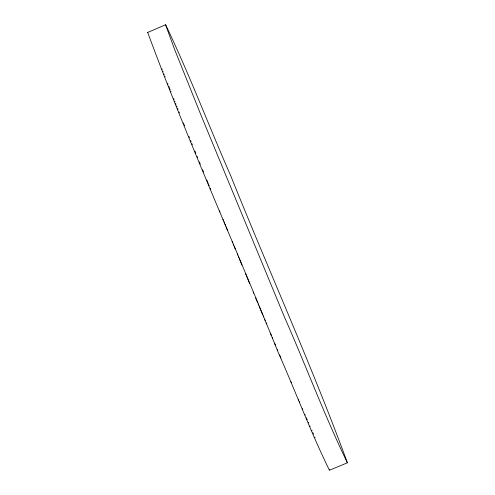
<?xml version="1.0" encoding="UTF-8"?>
<svg xmlns="http://www.w3.org/2000/svg" width="495" height="495" viewBox="0 0 495 495"><rect width="100%" height="100%" fill="white"/><g stroke="black" fill="none" stroke-linecap="round" stroke-linejoin="round"><path stroke-width="0.74" d="M147.609 32.206C187.19 139.559 234.779 244.697 277.565 350.868L278.085 352.094C295.453 391.304 310.582 431.739 329.423 470.25L347.391 462.794C311.899 365.954 269.144 271.6 230.763 175.867C208.772 125.761 189.251 74.046 165.615 24.762L147.819 32.404M165.578 24.75L174.593 49.358L201.477 116.344L284.377 316.893C305.718 365.279 324.355 415.225 347.391 462.794M314.925 437.178L315.105 437.586M312.933 432.704L313.143 433.187M313.354 433.657L313.558 434.121M311.825 430.198L312.048 430.712M309.901 425.824L310.148 426.393M308.342 422.247L308.608 422.86M306.399 417.774L306.683 418.436M306.968 419.086L307.247 419.729M304.926 414.377L305.223 415.07M299.444 401.655L299.791 402.454M302.439 408.616L302.761 409.359M298.405 399.23L298.757 400.04M290.942 381.744L291.338 382.666M274.589 343.103L275.511 345.287M277.336 349.612L277.788 350.683M279.576 354.927L280.906 358.071M263.142 315.86L263.631 317.029M264.608 319.362L265.097 320.519M266.069 322.833L266.551 323.984M270.381 333.098L271.322 335.344M272.262 337.578L272.733 338.691M253.168 292.013L253.675 293.219M255.692 298.046L256.193 299.252M256.695 300.453L257.697 302.847M258.192 304.041L258.693 305.229M259.188 306.424L260.184 308.793M260.679 309.981L261.174 311.163M261.669 312.339L262.653 314.69M237.303 253.91L237.817 255.154M238.336 256.391L238.85 257.629M239.363 258.866L241.931 265.048M245.526 273.679L246.04 274.911M246.547 276.142L247.061 277.367M247.574 278.592L249.61 283.493M225.027 224.272L225.534 225.497M226.042 226.729L227.57 230.416M232.167 241.529L232.681 242.767M233.195 244.004L233.708 245.242M234.222 246.479L235.249 248.96M224.012 221.822L224.52 223.047M219.483 210.851L219.984 212.064M223.004 219.372L223.505 220.597M210.14 188.162L210.623 189.331M202.579 169.736L203.507 171.994M206.792 180.007L208.222 183.484M208.698 184.647L209.175 185.817M197.14 156.445L197.585 157.534M199.38 161.921L200.289 164.136M194.943 151.062L195.816 153.203M191.942 143.692L192.363 144.738M189.028 136.533L189.437 137.542M190.68 140.599L191.101 141.626M183.49 122.896L183.874 123.837M184.258 124.783L184.647 125.736M179.085 111.988L179.444 112.866M176.672 105.986L177.006 106.827M177.693 108.523L178.039 109.383M175.669 103.498L176.003 104.321M173.739 98.684L174.054 99.476M174.692 101.067L175.02 101.871M170.726 91.148L171.016 91.872M169.878 89.007L170.156 89.713M169.321 87.615L169.599 88.308M168.776 86.248L169.049 86.928M167.725 83.587L167.984 84.243M164.829 76.249L165.058 76.824M163.963 74.027L164.173 74.572M162.935 71.398L163.133 71.911M161.989 68.954L162.174 69.43M329.324 469.501L329.423 469.885"/></g></svg>
